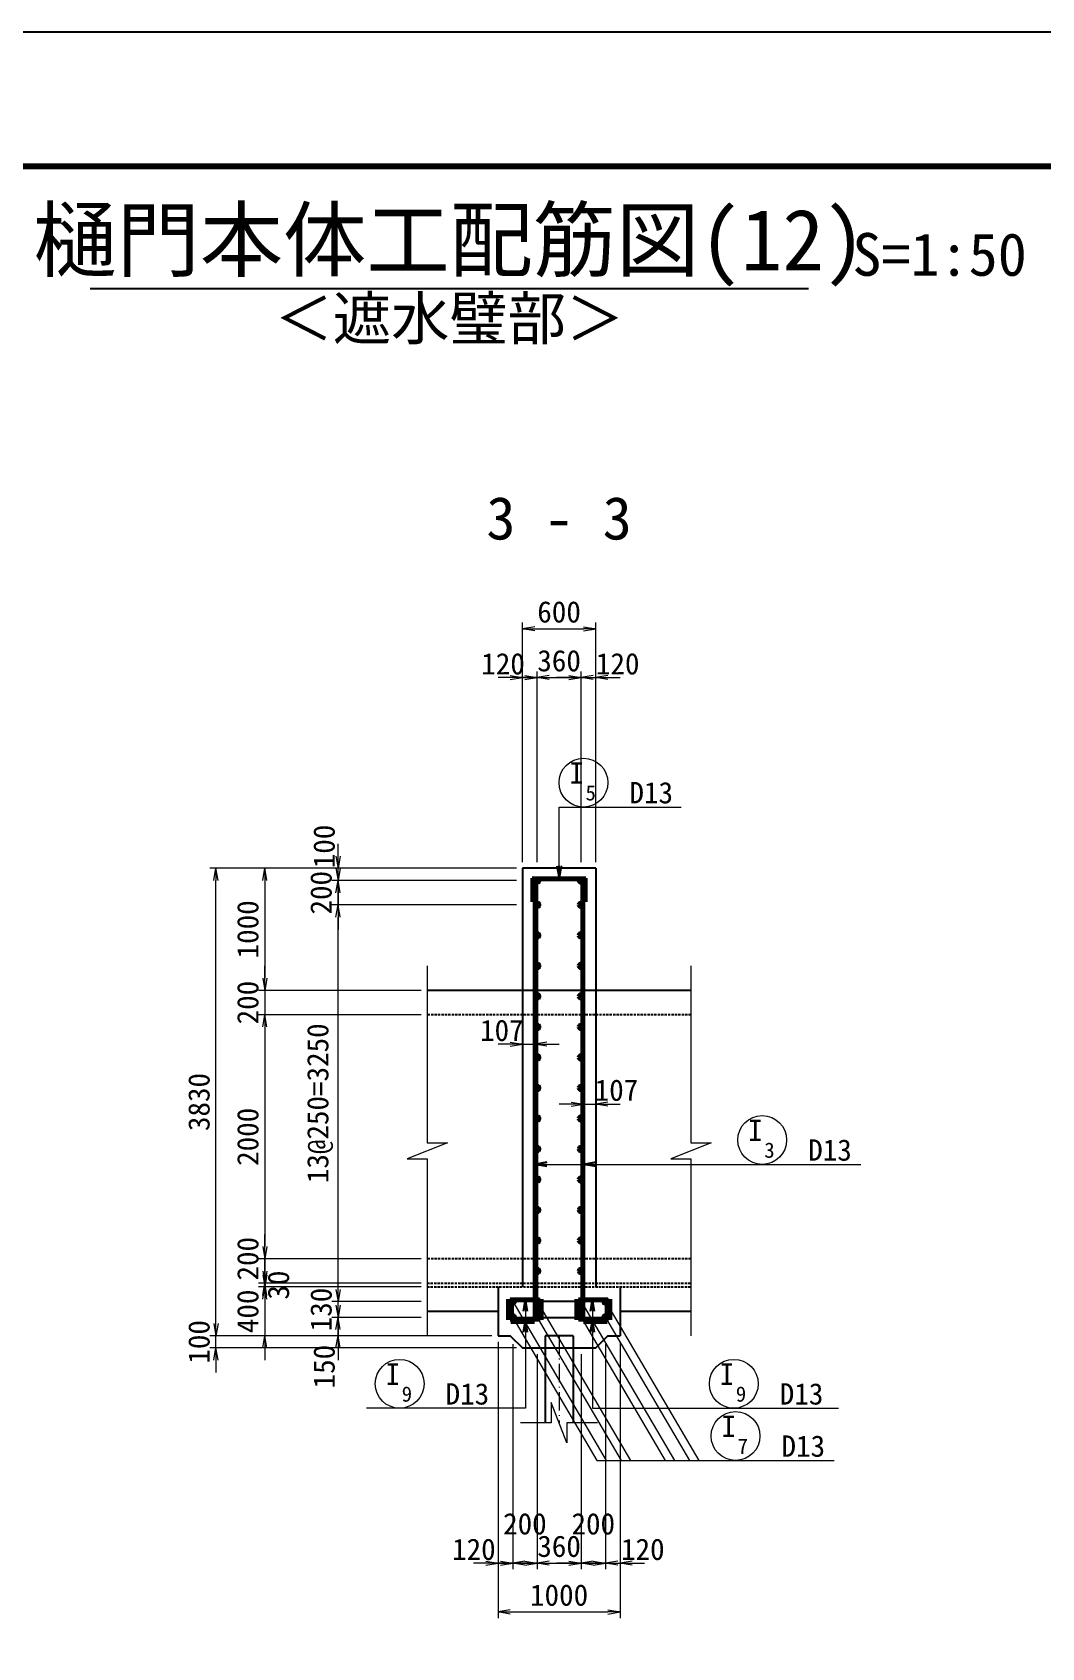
# Model space of a CAD drawing. Header units: millimetres. Extents: x 169470 to 758170, y -17820 to 11880.
# Drawn here: x 649628 to 657896, y -1356 to 11880 of the extents above; entities that cross this region are included whole.
import ezdxf
from ezdxf.enums import TextEntityAlignment as Align

# ---------------------------------------------------------------- set-up
doc = ezdxf.new("R2010")
doc.units = ezdxf.units.MM
doc.header["$LTSCALE"] = 50
doc.header["$PDSIZE"] = 300
doc.linetypes.add('DASHED2', pattern=[0.375, 0.25, -0.125])
doc.linetypes.add('SXF_一点短鎖線', pattern=[9.25, 6, -1.5, 0.25, -1.5])
doc.layers.get('Defpoints').update_dxf_attribs({"color": 151})
for name, color, linetype, lineweight in [('D-BMK', 2, 'SXF_一点短鎖線', 13), ('D-STR', 1, 'Continuous', 25), ('D-STR-DIM', 7, 'Continuous', 13), ('D-STR-HTXT', 7, 'Continuous', 13), ('D-STR-STR1', 2, 'Continuous', 50), ('D-STR-STR2', 6, 'Continuous', 50), ('D-STR-STR2 @ 1', 6, 'Continuous', 50), ('D-STR-TXT', 7, 'Continuous', 13), ('D-TTL', 2, 'Continuous', 140), ('D-TTL-LINE', 7, 'Continuous', 25), ('D-TTL-TXT', 7, 'Continuous', 25)]:
    doc.layers.add(name, color=color, linetype=linetype, lineweight=lineweight)
doc.styles.add('MS ゴシック', font='MS Gothic.ttf')
doc.styles.add('YOKO_GOTHIC', font='MS Gothic.ttf')
doc.dimstyles.new('S50', dxfattribs={"dimscale": 50, "dimtxt": 3.5, "dimasz": 2, "dimexe": 1, "dimexo": 1, "dimgap": 1, "dimtad": 1, "dimdec": 0, "dimzin": 1, "dimdsep": 46, "dimtxsty": 'YOKO_GOTHIC', "dimblk": 'OPEN', "dimcen": 0, "dimclrd": 256, "dimclre": 256, "dimclrt": 256, "dimaunit": 1, "dimadec": 3, "dimazin": 0, "dimtfac": 1, "dimtdec": 0, "dimtix": 1, "dimtmove": 2, "dimatfit": 3, "dimldrblk": 'OPEN', "dimfxl": 1, "dimlwd": -1, "dimlwe": -1, "dimarcsym": 2})

# ---------------------------------------------------------------- blocks, each defined once
blk = doc.blocks.new('a')
at = {"layer": 'D-STR-STR2', "lineweight": 50}
for radius in [20, 10]:
    blk.add_circle((0, 0), radius, dxfattribs=at)
blk = doc.blocks.new('_Open')
at = {"color": 0, "linetype": 'ByBlock', "lineweight": -2}
for p, q in [((-1, 0.17), (0, 0)), ((-1, -0.17), (0, 0)), ((0, 0), (-1, 0))]:
    blk.add_line(p, q, dxfattribs=at)
blk = doc.blocks.new('*D2566')
at = {"layer": 'D-STR-DIM', "transparency": 16777216}
for p, q in [((653643, 5080), (653643, 6643)), ((653763, 5080), (653763, 6643)), ((653543, 6593), (653443, 6593)), ((653643, 6593), (653763, 6593)), ((653863, 6593), (653963, 6593))]:
    blk.add_line(p, q, dxfattribs=at)
at = {"layer": 'Defpoints', "color": 0, "transparency": 16777216}
for p in [(653763, 6593), (653643, 5030), (653763, 5030)]:
    blk.add_point(p, dxfattribs=at)
at = {"layer": 'D-STR-DIM', "transparency": 16777216, "xscale": 100, "yscale": 100, "zscale": 100}
blk.add_blockref('_Open', (653643, 6593), dxfattribs=at)
at = {"layer": 'D-STR-DIM', "transparency": 16777216, "xscale": 100, "yscale": 100, "zscale": 100, "rotation": 180}
blk.add_blockref('_Open', (653763, 6593), dxfattribs=at)
at = {"layer": 'D-STR-DIM', "transparency": 16777216, "insert": (653484, 6705), "char_height": 175, "attachment_point": 5, "style": 'YOKO_GOTHIC'}
blk.add_mtext('120', dxfattribs=at)
blk = doc.blocks.new('*D2567')
at = {"layer": 'D-STR-DIM', "transparency": 16777216}
for p, q in [((653763, 5080), (653763, 6643)), ((654123, 5080), (654123, 6643)), ((653663, 6593), (653563, 6593)), ((653763, 6593), (654123, 6593)), ((654223, 6593), (654323, 6593))]:
    blk.add_line(p, q, dxfattribs=at)
at = {"layer": 'Defpoints', "color": 0, "transparency": 16777216}
for p in [(654123, 6593), (653763, 5030), (654123, 5030)]:
    blk.add_point(p, dxfattribs=at)
at = {"layer": 'D-STR-DIM', "transparency": 16777216, "xscale": 100, "yscale": 100, "zscale": 100}
blk.add_blockref('_Open', (653763, 6593), dxfattribs=at)
at = {"layer": 'D-STR-DIM', "transparency": 16777216, "xscale": 100, "yscale": 100, "zscale": 100, "rotation": 180}
blk.add_blockref('_Open', (654123, 6593), dxfattribs=at)
at = {"layer": 'D-STR-DIM', "transparency": 16777216, "insert": (653943, 6730), "char_height": 175, "attachment_point": 5, "style": 'YOKO_GOTHIC'}
blk.add_mtext('360', dxfattribs=at)
blk = doc.blocks.new('*D2568')
at = {"layer": 'D-STR-DIM', "transparency": 16777216}
for p, q in [((654123, 5080), (654123, 6643)), ((654243, 5080), (654243, 6643)), ((654023, 6593), (653923, 6593)), ((654123, 6593), (654243, 6593)), ((654343, 6593), (654443, 6593))]:
    blk.add_line(p, q, dxfattribs=at)
at = {"layer": 'Defpoints', "color": 0, "transparency": 16777216}
for p in [(654243, 6593), (654123, 5030), (654243, 5030)]:
    blk.add_point(p, dxfattribs=at)
at = {"layer": 'D-STR-DIM', "transparency": 16777216, "xscale": 100, "yscale": 100, "zscale": 100}
blk.add_blockref('_Open', (654123, 6593), dxfattribs=at)
at = {"layer": 'D-STR-DIM', "transparency": 16777216, "xscale": 100, "yscale": 100, "zscale": 100, "rotation": 180}
blk.add_blockref('_Open', (654243, 6593), dxfattribs=at)
at = {"layer": 'D-STR-DIM', "transparency": 16777216, "insert": (654423, 6705), "char_height": 175, "attachment_point": 5, "style": 'YOKO_GOTHIC'}
blk.add_mtext('120', dxfattribs=at)
blk = doc.blocks.new('*D2569')
at = {"layer": 'D-STR-DIM', "transparency": 16777216}
for p, q in [((653643, 5080), (653643, 7043)), ((654243, 5080), (654243, 7043)), ((653743, 6993), (654143, 6993))]:
    blk.add_line(p, q, dxfattribs=at)
at = {"layer": 'Defpoints', "color": 0, "transparency": 16777216}
for p in [(654243, 6993), (653643, 5030), (654243, 5030)]:
    blk.add_point(p, dxfattribs=at)
at = {"layer": 'D-STR-DIM', "transparency": 16777216, "xscale": 100, "yscale": 100, "zscale": 100, "rotation": 180}
blk.add_blockref('_Open', (653643, 6993), dxfattribs=at)
at = {"layer": 'D-STR-DIM', "transparency": 16777216, "xscale": 100, "yscale": 100, "zscale": 100}
blk.add_blockref('_Open', (654243, 6993), dxfattribs=at)
at = {"layer": 'D-STR-DIM', "transparency": 16777216, "insert": (653943, 7130), "char_height": 175, "attachment_point": 5, "style": 'YOKO_GOTHIC'}
blk.add_mtext('600', dxfattribs=at)
blk = doc.blocks.new('*D2570')
at = {"layer": 'D-STR-DIM', "transparency": 16777216}
for p, q in [((651132, 1300), (651132, 1400)), ((653393, 1200), (651082, 1200)), ((651132, 1100), (651132, 1200)), ((653593, 1100), (651082, 1100)), ((651132, 1000), (651132, 900))]:
    blk.add_line(p, q, dxfattribs=at)
at = {"layer": 'Defpoints', "color": 0, "transparency": 16777216}
for p in [(651132, 1200), (653443, 1200), (653643, 1100)]:
    blk.add_point(p, dxfattribs=at)
at = {"layer": 'D-STR-DIM', "transparency": 16777216, "xscale": 100, "yscale": 100, "zscale": 100}
for p, rotation in [((651132, 1200), 270), ((651132, 1100), 90)]:
    blk.add_blockref('_Open', p, dxfattribs=dict(at, rotation=rotation))
at = {"layer": 'D-STR-DIM', "transparency": 16777216, "insert": (650994, 1150), "char_height": 175, "attachment_point": 5, "rotation": 90, "style": 'YOKO_GOTHIC'}
blk.add_mtext('100', dxfattribs=at)
blk = doc.blocks.new('*D2571')
at = {"layer": 'D-STR-DIM', "transparency": 16777216}
for p, q in [((653593, 5030), (651082, 5030)), ((651132, 1300), (651132, 4930)), ((653393, 1200), (651082, 1200))]:
    blk.add_line(p, q, dxfattribs=at)
at = {"layer": 'Defpoints', "color": 0, "transparency": 16777216}
for p in [(651132, 5030), (653643, 5030), (653443, 1200)]:
    blk.add_point(p, dxfattribs=at)
at = {"layer": 'D-STR-DIM', "transparency": 16777216, "xscale": 100, "yscale": 100, "zscale": 100}
for p, rotation in [((651132, 5030), 90), ((651132, 1200), 270)]:
    blk.add_blockref('_Open', p, dxfattribs=dict(at, rotation=rotation))
at = {"layer": 'D-STR-DIM', "transparency": 16777216, "insert": (650994, 3115), "char_height": 175, "attachment_point": 5, "rotation": 90, "style": 'YOKO_GOTHIC'}
blk.add_mtext('3830', dxfattribs=at)
blk = doc.blocks.new('*D2572')
at = {"layer": 'D-STR-DIM', "transparency": 16777216}
for p, q in [((653593, 5030), (651482, 5030)), ((651532, 4930), (651532, 4130)), ((652813, 4030), (651482, 4030))]:
    blk.add_line(p, q, dxfattribs=at)
at = {"layer": 'Defpoints', "color": 0, "transparency": 16777216}
for p in [(653643, 5030), (651532, 4030), (652863, 4030)]:
    blk.add_point(p, dxfattribs=at)
at = {"layer": 'D-STR-DIM', "transparency": 16777216, "xscale": 100, "yscale": 100, "zscale": 100}
for p, rotation in [((651532, 5030), 90), ((651532, 4030), 270)]:
    blk.add_blockref('_Open', p, dxfattribs=dict(at, rotation=rotation))
at = {"layer": 'D-STR-DIM', "transparency": 16777216, "insert": (651394, 4530), "char_height": 175, "attachment_point": 5, "rotation": 90, "style": 'YOKO_GOTHIC'}
blk.add_mtext('1000', dxfattribs=at)
blk = doc.blocks.new('*D2573')
at = {"layer": 'D-STR-DIM', "transparency": 16777216}
for p, q in [((651532, 4130), (651532, 4230)), ((652813, 4030), (651482, 4030)), ((651532, 4030), (651532, 3830)), ((652813, 3830), (651482, 3830)), ((651532, 3730), (651532, 3630))]:
    blk.add_line(p, q, dxfattribs=at)
at = {"layer": 'Defpoints', "color": 0, "transparency": 16777216}
for p in [(652863, 4030), (651532, 3830), (652863, 3830)]:
    blk.add_point(p, dxfattribs=at)
at = {"layer": 'D-STR-DIM', "transparency": 16777216, "xscale": 100, "yscale": 100, "zscale": 100}
for p, rotation in [((651532, 4030), 270), ((651532, 3830), 90)]:
    blk.add_blockref('_Open', p, dxfattribs=dict(at, rotation=rotation))
at = {"layer": 'D-STR-DIM', "transparency": 16777216, "insert": (651394, 3930), "char_height": 175, "attachment_point": 5, "rotation": 90, "style": 'YOKO_GOTHIC'}
blk.add_mtext('200', dxfattribs=at)
blk = doc.blocks.new('*D2574')
at = {"layer": 'D-STR-DIM', "transparency": 16777216}
for p, q in [((652813, 3830), (651482, 3830)), ((651532, 3730), (651532, 1930)), ((652813, 1830), (651482, 1830))]:
    blk.add_line(p, q, dxfattribs=at)
at = {"layer": 'Defpoints', "color": 0, "transparency": 16777216}
for p in [(652863, 3830), (651532, 1830), (652863, 1830)]:
    blk.add_point(p, dxfattribs=at)
at = {"layer": 'D-STR-DIM', "transparency": 16777216, "xscale": 100, "yscale": 100, "zscale": 100}
for p, rotation in [((651532, 3830), 90), ((651532, 1830), 270)]:
    blk.add_blockref('_Open', p, dxfattribs=dict(at, rotation=rotation))
at = {"layer": 'D-STR-DIM', "transparency": 16777216, "insert": (651394, 2830), "char_height": 175, "attachment_point": 5, "rotation": 90, "style": 'YOKO_GOTHIC'}
blk.add_mtext('2000', dxfattribs=at)
blk = doc.blocks.new('*D2575')
at = {"layer": 'D-STR-DIM', "transparency": 16777216}
for p, q in [((651532, 1700), (651532, 1800)), ((652813, 1600), (651482, 1600)), ((651532, 1600), (651532, 1200)), ((653393, 1200), (651482, 1200)), ((651532, 1100), (651532, 1000))]:
    blk.add_line(p, q, dxfattribs=at)
at = {"layer": 'Defpoints', "color": 0, "transparency": 16777216}
for p in [(652863, 1600), (651532, 1200), (653443, 1200)]:
    blk.add_point(p, dxfattribs=at)
at = {"layer": 'D-STR-DIM', "transparency": 16777216, "xscale": 100, "yscale": 100, "zscale": 100}
for p, rotation in [((651532, 1600), 270), ((651532, 1200), 90)]:
    blk.add_blockref('_Open', p, dxfattribs=dict(at, rotation=rotation))
at = {"layer": 'D-STR-DIM', "transparency": 16777216, "insert": (651394, 1400), "char_height": 175, "attachment_point": 5, "rotation": 90, "style": 'YOKO_GOTHIC'}
blk.add_mtext('400', dxfattribs=at)
blk = doc.blocks.new('*D2576')
at = {"layer": 'D-STR-DIM', "transparency": 16777216}
for p, q in [((652132, 1450), (652132, 1550)), ((652813, 1350), (652082, 1350)), ((652132, 1200), (652132, 1350)), ((653393, 1200), (652082, 1200)), ((652132, 1100), (652132, 1000))]:
    blk.add_line(p, q, dxfattribs=at)
at = {"layer": 'Defpoints', "color": 0, "transparency": 16777216}
for p in [(652132, 1350), (652863, 1350), (653443, 1200)]:
    blk.add_point(p, dxfattribs=at)
at = {"layer": 'D-STR-DIM', "transparency": 16777216, "xscale": 100, "yscale": 100, "zscale": 100}
for p, rotation in [((652132, 1350), 270), ((652132, 1200), 90)]:
    blk.add_blockref('_Open', p, dxfattribs=dict(at, rotation=rotation))
at = {"layer": 'D-STR-DIM', "transparency": 16777216, "insert": (652019, 947), "char_height": 175, "attachment_point": 5, "rotation": 90, "style": 'YOKO_GOTHIC'}
blk.add_mtext('150', dxfattribs=at)
blk = doc.blocks.new('*D2577')
at = {"layer": 'D-STR-DIM', "transparency": 16777216}
for p, q in [((652132, 1580), (652132, 1680)), ((652813, 1480), (652082, 1480)), ((652132, 1350), (652132, 1480)), ((652813, 1350), (652082, 1350)), ((652132, 1250), (652132, 1150))]:
    blk.add_line(p, q, dxfattribs=at)
at = {"layer": 'Defpoints', "color": 0, "transparency": 16777216}
for p in [(652132, 1480), (652863, 1480), (652863, 1350)]:
    blk.add_point(p, dxfattribs=at)
at = {"layer": 'D-STR-DIM', "transparency": 16777216, "xscale": 100, "yscale": 100, "zscale": 100}
for p, rotation in [((652132, 1480), 270), ((652132, 1350), 90)]:
    blk.add_blockref('_Open', p, dxfattribs=dict(at, rotation=rotation))
at = {"layer": 'D-STR-DIM', "transparency": 16777216, "insert": (651994, 1415), "char_height": 175, "attachment_point": 5, "rotation": 90, "style": 'YOKO_GOTHIC'}
blk.add_mtext('130', dxfattribs=at)
blk = doc.blocks.new('*D2578')
at = {"layer": 'D-STR-DIM', "transparency": 16777216}
for p, q in [((653593, 4730), (652082, 4730)), ((652132, 1580), (652132, 4630)), ((652813, 1480), (652082, 1480))]:
    blk.add_line(p, q, dxfattribs=at)
at = {"layer": 'Defpoints', "color": 0, "transparency": 16777216}
for p in [(652132, 4730), (653643, 4730), (652863, 1480)]:
    blk.add_point(p, dxfattribs=at)
at = {"layer": 'D-STR-DIM', "transparency": 16777216, "xscale": 100, "yscale": 100, "zscale": 100}
for p, rotation in [((652132, 4730), 90), ((652132, 1480), 270)]:
    blk.add_blockref('_Open', p, dxfattribs=dict(at, rotation=rotation))
at = {"layer": 'D-STR-DIM', "transparency": 16777216, "insert": (651985, 3105), "char_height": 175, "attachment_point": 5, "rotation": 90, "style": 'YOKO_GOTHIC'}
blk.add_mtext('13@250=3250', dxfattribs=at)
blk = doc.blocks.new('*D2579')
at = {"layer": 'D-STR-DIM', "transparency": 16777216}
for p, q in [((652132, 5030), (652132, 5130)), ((653593, 4930), (652082, 4930)), ((652132, 4730), (652132, 4930)), ((653593, 4730), (652082, 4730)), ((652132, 4630), (652132, 4530))]:
    blk.add_line(p, q, dxfattribs=at)
at = {"layer": 'Defpoints', "color": 0, "transparency": 16777216}
for p in [(652132, 4930), (653643, 4930), (653643, 4730)]:
    blk.add_point(p, dxfattribs=at)
at = {"layer": 'D-STR-DIM', "transparency": 16777216, "xscale": 100, "yscale": 100, "zscale": 100}
for p, rotation in [((652132, 4930), 270), ((652132, 4730), 90)]:
    blk.add_blockref('_Open', p, dxfattribs=dict(at, rotation=rotation))
at = {"layer": 'D-STR-DIM', "transparency": 16777216, "insert": (651994, 4830), "char_height": 175, "attachment_point": 5, "rotation": 90, "style": 'YOKO_GOTHIC'}
blk.add_mtext('200', dxfattribs=at)
blk = doc.blocks.new('*D2580')
at = {"layer": 'D-STR-DIM', "transparency": 16777216}
for p, q in [((652132, 5130), (652132, 5230)), ((653593, 5030), (652082, 5030)), ((652132, 4930), (652132, 5030)), ((653593, 4930), (652082, 4930)), ((652132, 4830), (652132, 4730))]:
    blk.add_line(p, q, dxfattribs=at)
at = {"layer": 'Defpoints', "color": 0, "transparency": 16777216}
for p in [(652132, 5030), (653643, 5030), (653643, 4930)]:
    blk.add_point(p, dxfattribs=at)
at = {"layer": 'D-STR-DIM', "transparency": 16777216, "xscale": 100, "yscale": 100, "zscale": 100}
for p, rotation in [((652132, 5030), 270), ((652132, 4930), 90)]:
    blk.add_blockref('_Open', p, dxfattribs=dict(at, rotation=rotation))
at = {"layer": 'D-STR-DIM', "transparency": 16777216, "insert": (652019, 5209), "char_height": 175, "attachment_point": 5, "rotation": 90, "style": 'YOKO_GOTHIC'}
blk.add_mtext('100', dxfattribs=at)
blk = doc.blocks.new('*D2581')
at = {"layer": 'D-STR-DIM', "transparency": 16777216}
for p, q in [((653543, 3589), (653443, 3589)), ((653643, 3589), (653743, 3589)), ((653843, 3589), (653943, 3589))]:
    blk.add_line(p, q, dxfattribs=at)
at = {"layer": 'Defpoints', "color": 0, "transparency": 16777216}
for p in [(653643, 3589), (653743, 3589), (653743, 3589)]:
    blk.add_point(p, dxfattribs=at)
at = {"layer": 'D-STR-DIM', "transparency": 16777216, "xscale": 100, "yscale": 100, "zscale": 100}
blk.add_blockref('_Open', (653643, 3589), dxfattribs=at)
at = {"layer": 'D-STR-DIM', "transparency": 16777216, "xscale": 100, "yscale": 100, "zscale": 100, "rotation": 180}
blk.add_blockref('_Open', (653743, 3589), dxfattribs=at)
at = {"layer": 'D-STR-DIM', "transparency": 16777216, "insert": (653474, 3701), "char_height": 175, "attachment_point": 5, "style": 'YOKO_GOTHIC'}
blk.add_mtext('107', dxfattribs=at)
blk = doc.blocks.new('*D2582')
at = {"layer": 'D-STR-DIM', "transparency": 16777216}
for p, q in [((654043, 3098), (653943, 3098)), ((654143, 3098), (654243, 3098)), ((654343, 3098), (654443, 3098))]:
    blk.add_line(p, q, dxfattribs=at)
at = {"layer": 'Defpoints', "color": 0, "transparency": 16777216}
for p in [(654143, 3098), (654243, 3098), (654243, 3098)]:
    blk.add_point(p, dxfattribs=at)
at = {"layer": 'D-STR-DIM', "transparency": 16777216, "xscale": 100, "yscale": 100, "zscale": 100}
blk.add_blockref('_Open', (654143, 3098), dxfattribs=at)
at = {"layer": 'D-STR-DIM', "transparency": 16777216, "xscale": 100, "yscale": 100, "zscale": 100, "rotation": 180}
blk.add_blockref('_Open', (654243, 3098), dxfattribs=at)
at = {"layer": 'D-STR-DIM', "transparency": 16777216, "insert": (654413, 3211), "char_height": 175, "attachment_point": 5, "style": 'YOKO_GOTHIC'}
blk.add_mtext('107', dxfattribs=at)
blk = doc.blocks.new('*D2553')
at = {"layer": 'D-STR-DIM', "transparency": 16777216}
for p, q in [((653443, 1150), (653443, -1113)), ((654443, 1150), (654443, -1113)), ((653543, -1063), (654343, -1063))]:
    blk.add_line(p, q, dxfattribs=at)
at = {"layer": 'Defpoints', "color": 0, "transparency": 16777216}
for p in [(653443, 1200), (654443, 1200), (654443, -1063)]:
    blk.add_point(p, dxfattribs=at)
at = {"layer": 'D-STR-DIM', "transparency": 16777216, "xscale": 100, "yscale": 100, "zscale": 100, "rotation": 180}
blk.add_blockref('_Open', (653443, -1063), dxfattribs=at)
at = {"layer": 'D-STR-DIM', "transparency": 16777216, "xscale": 100, "yscale": 100, "zscale": 100}
blk.add_blockref('_Open', (654443, -1063), dxfattribs=at)
at = {"layer": 'D-STR-DIM', "transparency": 16777216, "insert": (653943, -926), "char_height": 175, "attachment_point": 5, "style": 'YOKO_GOTHIC'}
blk.add_mtext('1000', dxfattribs=at)
blk = doc.blocks.new('*D2554')
at = {"layer": 'D-STR-DIM', "transparency": 16777216}
for p, q in [((653443, 1150), (653443, -713)), ((653563, 1130), (653563, -713)), ((653343, -663), (653243, -663)), ((653443, -663), (653563, -663)), ((653663, -663), (653763, -663))]:
    blk.add_line(p, q, dxfattribs=at)
at = {"layer": 'Defpoints', "color": 0, "transparency": 16777216}
for p in [(653443, 1200), (653563, 1180), (653563, -663)]:
    blk.add_point(p, dxfattribs=at)
at = {"layer": 'D-STR-DIM', "transparency": 16777216, "xscale": 100, "yscale": 100, "zscale": 100}
blk.add_blockref('_Open', (653443, -663), dxfattribs=at)
at = {"layer": 'D-STR-DIM', "transparency": 16777216, "xscale": 100, "yscale": 100, "zscale": 100, "rotation": 180}
blk.add_blockref('_Open', (653563, -663), dxfattribs=at)
at = {"layer": 'D-STR-DIM', "transparency": 16777216, "insert": (653245, -551), "char_height": 175, "attachment_point": 5, "style": 'YOKO_GOTHIC'}
blk.add_mtext('120', dxfattribs=at)
blk = doc.blocks.new('*D2555')
at = {"layer": 'D-STR-DIM', "transparency": 16777216}
for p, q in [((653563, 1130), (653563, -713)), ((653763, 1050), (653763, -713)), ((653463, -663), (653363, -663)), ((653563, -663), (653763, -663)), ((653863, -663), (653963, -663))]:
    blk.add_line(p, q, dxfattribs=at)
at = {"layer": 'Defpoints', "color": 0, "transparency": 16777216}
for p in [(653563, 1180), (653763, 1100), (653763, -663)]:
    blk.add_point(p, dxfattribs=at)
at = {"layer": 'D-STR-DIM', "transparency": 16777216, "xscale": 100, "yscale": 100, "zscale": 100}
blk.add_blockref('_Open', (653563, -663), dxfattribs=at)
at = {"layer": 'D-STR-DIM', "transparency": 16777216, "xscale": 100, "yscale": 100, "zscale": 100, "rotation": 180}
blk.add_blockref('_Open', (653763, -663), dxfattribs=at)
at = {"layer": 'D-STR-DIM', "transparency": 16777216, "insert": (653663, -342), "char_height": 175, "attachment_point": 5, "style": 'YOKO_GOTHIC'}
blk.add_mtext('200', dxfattribs=at)
blk = doc.blocks.new('*D2556')
at = {"layer": 'D-STR-DIM', "transparency": 16777216}
for p, q in [((653763, 1050), (653763, -713)), ((654123, 1050), (654123, -713)), ((653663, -663), (653563, -663)), ((653763, -663), (654123, -663)), ((654223, -663), (654323, -663))]:
    blk.add_line(p, q, dxfattribs=at)
at = {"layer": 'Defpoints', "color": 0, "transparency": 16777216}
for p in [(653763, 1100), (654123, 1100), (654123, -663)]:
    blk.add_point(p, dxfattribs=at)
at = {"layer": 'D-STR-DIM', "transparency": 16777216, "xscale": 100, "yscale": 100, "zscale": 100}
blk.add_blockref('_Open', (653763, -663), dxfattribs=at)
at = {"layer": 'D-STR-DIM', "transparency": 16777216, "xscale": 100, "yscale": 100, "zscale": 100, "rotation": 180}
blk.add_blockref('_Open', (654123, -663), dxfattribs=at)
at = {"layer": 'D-STR-DIM', "transparency": 16777216, "insert": (653943, -526), "char_height": 175, "attachment_point": 5, "style": 'YOKO_GOTHIC'}
blk.add_mtext('360', dxfattribs=at)
blk = doc.blocks.new('*D2557')
at = {"layer": 'D-STR-DIM', "transparency": 16777216}
for p, q in [((654323, 1130), (654323, -713)), ((654123, 1050), (654123, -713)), ((654023, -663), (653923, -663)), ((654123, -663), (654323, -663)), ((654423, -663), (654523, -663))]:
    blk.add_line(p, q, dxfattribs=at)
at = {"layer": 'Defpoints', "color": 0, "transparency": 16777216}
for p in [(654123, 1100), (654323, 1180), (654323, -663)]:
    blk.add_point(p, dxfattribs=at)
at = {"layer": 'D-STR-DIM', "transparency": 16777216, "xscale": 100, "yscale": 100, "zscale": 100}
blk.add_blockref('_Open', (654123, -663), dxfattribs=at)
at = {"layer": 'D-STR-DIM', "transparency": 16777216, "xscale": 100, "yscale": 100, "zscale": 100, "rotation": 180}
blk.add_blockref('_Open', (654323, -663), dxfattribs=at)
at = {"layer": 'D-STR-DIM', "transparency": 16777216, "insert": (654223, -342), "char_height": 175, "attachment_point": 5, "style": 'YOKO_GOTHIC'}
blk.add_mtext('200', dxfattribs=at)
blk = doc.blocks.new('*D2558')
at = {"layer": 'D-STR-DIM', "transparency": 16777216}
for p, q in [((654323, 1130), (654323, -713)), ((654443, 1150), (654443, -713)), ((654223, -663), (654123, -663)), ((654323, -663), (654443, -663)), ((654543, -663), (654643, -663))]:
    blk.add_line(p, q, dxfattribs=at)
at = {"layer": 'Defpoints', "color": 0, "transparency": 16777216}
for p in [(654443, 1200), (654323, 1180), (654443, -663)]:
    blk.add_point(p, dxfattribs=at)
at = {"layer": 'D-STR-DIM', "transparency": 16777216, "xscale": 100, "yscale": 100, "zscale": 100}
blk.add_blockref('_Open', (654323, -663), dxfattribs=at)
at = {"layer": 'D-STR-DIM', "transparency": 16777216, "xscale": 100, "yscale": 100, "zscale": 100, "rotation": 180}
blk.add_blockref('_Open', (654443, -663), dxfattribs=at)
at = {"layer": 'D-STR-DIM', "transparency": 16777216, "insert": (654629, -551), "char_height": 175, "attachment_point": 5, "style": 'YOKO_GOTHIC'}
blk.add_mtext('120', dxfattribs=at)
blk = doc.blocks.new('*D4390')
at = {"layer": 'D-STR-DIM', "transparency": 16777216}
for p, q in [((651532, 1730), (651532, 1830)), ((652813, 1630), (651482, 1630)), ((652813, 1600), (651482, 1600)), ((651532, 1630), (651532, 1600)), ((651532, 1500), (651532, 1400))]:
    blk.add_line(p, q, dxfattribs=at)
at = {"layer": 'Defpoints', "color": 0, "transparency": 16777216}
for p in [(651532, 1600), (652863, 1630), (652863, 1600)]:
    blk.add_point(p, dxfattribs=at)
at = {"layer": 'D-STR-DIM', "transparency": 16777216, "xscale": 100, "yscale": 100, "zscale": 100}
for p, rotation in [((651532, 1630), 270), ((651532, 1600), 90)]:
    blk.add_blockref('_Open', p, dxfattribs=dict(at, rotation=rotation))
at = {"layer": 'D-STR-DIM', "transparency": 16777216, "insert": (651645, 1615), "char_height": 175, "attachment_point": 5, "rotation": 90, "style": 'YOKO_GOTHIC'}
blk.add_mtext('30', dxfattribs=at)
blk = doc.blocks.new('*D3173')
at = {"layer": 'D-STR-DIM', "transparency": 16777216}
for p, q in [((651532, 1930), (651532, 2030)), ((652813, 1830), (651482, 1830)), ((651532, 1830), (651532, 1630)), ((652813, 1630), (651482, 1630)), ((651532, 1530), (651532, 1430))]:
    blk.add_line(p, q, dxfattribs=at)
at = {"layer": 'Defpoints', "color": 0, "transparency": 16777216}
for p in [(652863, 1830), (651532, 1630), (652863, 1630)]:
    blk.add_point(p, dxfattribs=at)
at = {"layer": 'D-STR-DIM', "transparency": 16777216, "xscale": 100, "yscale": 100, "zscale": 100}
for p, rotation in [((651532, 1830), 270), ((651532, 1630), 90)]:
    blk.add_blockref('_Open', p, dxfattribs=dict(at, rotation=rotation))
at = {"layer": 'D-STR-DIM', "transparency": 16777216, "insert": (651394, 1831), "char_height": 175, "attachment_point": 5, "rotation": 90, "style": 'YOKO_GOTHIC'}
blk.add_mtext('200', dxfattribs=at)

msp = doc.modelspace()

# ---------------------------------------------------------------- linework, layer by layer
at = {"layer": 'D-BMK', "ltscale": 0.5}
msp.add_line((653942.81, 1200.46), (653942.81, 486.97), dxfattribs=at)
at = {"layer": 'D-STR'}
for p, q in [((653642.81, 5030.46), (653642.81, 4030.46)), ((654242.81, 5030.46), (653642.81, 5030.46)), ((654242.81, 5030.46), (654242.81, 4030.46)), ((652862.81, 4030.46), (655022.81, 4030.46)), ((653642.81, 4030.46), (653642.81, 1600.46)), ((654242.81, 4030.46), (654242.81, 1600.46)), ((653442.81, 1600.46), (653442.81, 1200.46)), ((654442.81, 1600.46), (654442.81, 1200.46)), ((652862.81, 1400.46), (653442.81, 1400.46)), ((654442.81, 1400.46), (655022.81, 1400.46)), ((653827.81, 1200.46), (653827.81, 486.97)), ((654057.81, 1200.46), (653827.81, 1200.46)), ((654057.81, 1200.46), (654057.81, 486.97))]:
    msp.add_line(p, q, dxfattribs=at)
at = {"layer": 'D-STR', "linetype": 'DASHED2', "ltscale": 1.5}
for p, q in [((655022.81, 3830.46), (652862.81, 3830.46)), ((655022.81, 1830.46), (652862.81, 1830.46)), ((652862.81, 1630.46), (655022.81, 1630.46)), ((652862.81, 1600.46), (655022.81, 1600.46))]:
    msp.add_line(p, q, dxfattribs=at)
at = {"layer": 'D-STR'}
msp.add_lwpolyline([(653442.81, 1200.46), (653542.81, 1200.46), (653642.81, 1100.46), (654242.81, 1100.46), (654342.81, 1200.46), (654442.81, 1200.46)], dxfattribs=at)
at = {"layer": 'D-STR-HTXT'}
for p, q in [((653742.81, 2604.24), (656413.51, 2604.24)), ((653562.81, 1480.46), (654327.42, 178.32)), ((653762.81, 1480.46), (654527.42, 178.32)), ((654122.81, 1480.46), (654887.42, 178.32)), ((654322.81, 1480.46), (655087.42, 178.32)), ((653562.81, 1350.46), (654251.09, 178.32)), ((653762.81, 1350.46), (654451.09, 178.32)), ((654122.81, 1350.46), (654811.09, 178.32)), ((654322.81, 1350.46), (655011.09, 178.32)), ((654251.09, 178.32), (656194.96, 178.32))]:
    msp.add_line(p, q, dxfattribs=at)
for points in [[(652862.81, 4230.46), (652862.81, 2780.46), (653027.81, 2780.46), (652697.81, 2650.46), (652862.81, 2650.46), (652862.81, 1200.46)], [(655022.81, 4230.46), (655022.81, 2780.46), (655187.81, 2780.46), (654857.81, 2650.46), (655022.81, 2650.46), (655022.81, 1200.46)], [(654257.81, 486.97), (654007.81, 486.97), (654007.81, 321.97), (653877.81, 651.97), (653877.81, 486.97), (653627.81, 486.97)]]:
    msp.add_lwpolyline(points, dxfattribs=at)
for centre in [(654142.81, 5732.32), (655606.95, 2804.24), (652636.86, 806.1), (655374.03, 806.1), (655388.4, 378.32)]:
    msp.add_circle(centre, 200, dxfattribs=at)
at = {"layer": 'D-STR-STR1'}
for p, q in [((653722.81, 4950.46), (654162.81, 4950.46)), ((653722.81, 4950.46), (653722.81, 4755.46)), ((653742.81, 4930.46), (653742.81, 1330.46)), ((654142.81, 4930.46), (654142.81, 1330.46)), ((654162.81, 4950.46), (654162.81, 4755.46)), ((653522.81, 1500.46), (653522.81, 1330.46)), ((653542.81, 1500.46), (653782.81, 1500.46)), ((653542.81, 1500.46), (653542.81, 1330.46)), ((653782.81, 1500.46), (653782.81, 1330.46)), ((653802.81, 1500.46), (653802.81, 1330.46)), ((654082.81, 1500.46), (654082.81, 1330.46)), ((654102.81, 1500.46), (654342.81, 1500.46)), ((654102.81, 1500.46), (654102.81, 1330.46)), ((654342.81, 1330.46), (654342.81, 1500.46)), ((654362.81, 1500.46), (654362.81, 1330.46)), ((653542.81, 1330.46), (653782.81, 1330.46)), ((654102.81, 1330.46), (654342.81, 1330.46)), ((653742.81, 1310.46), (653547.81, 1310.46)), ((654142.81, 1310.46), (654337.81, 1310.46))]:
    msp.add_line(p, q, dxfattribs=at)
at = {"layer": 'D-TTL'}
msp.add_lwpolyline([(633044.53, 10780), (633044.53, -16720), (673044.53, -16720), (673044.53, 10780)], close=True, dxfattribs=at)
at = {"layer": 'D-TTL-LINE'}
msp.add_line((650102.66, 9780), (655986.4, 9780), dxfattribs=at)
at = {"layer": 'Defpoints'}
for p, q in [((654122.81, 4930.46), (653762.81, 4930.46)), ((653762.81, 4930.46), (653762.81, 1330.46)), ((654122.81, 4930.46), (654122.81, 1330.46)), ((653562.81, 1480.46), (653562.81, 1350.46)), ((654322.81, 1480.46), (653562.81, 1480.46)), ((654322.81, 1480.46), (654322.81, 1350.46)), ((653562.81, 1350.46), (654322.81, 1350.46))]:
    msp.add_line(p, q, dxfattribs=at)
at = {"layer": 'Defpoints', "color": 1}
msp.add_lwpolyline([(632019.53, 11880), (632019.53, -17820), (674069.53, -17820), (674069.53, 11880)], close=True, dxfattribs=at)

# ---------------------------------------------------------------- block references
at = {"layer": 'D-STR-STR2 @ 1', "xscale": -1}
for p in [(653762.81, 4930.46), (654122.81, 4930.46), (653762.81, 4730.46), (654122.81, 4730.46), (653762.81, 4480.46), (654122.81, 4480.46), (653762.81, 4230.46), (654122.81, 4230.46), (653762.81, 3980.46), (654122.81, 3980.46), (653762.81, 3730.46), (654122.81, 3730.46), (653762.81, 3480.46), (654122.81, 3480.46), (653762.81, 3230.46), (654122.81, 3230.46), (653762.81, 2980.46), (654122.81, 2980.46), (653762.81, 2730.46), (654122.81, 2730.46), (653762.81, 2480.46), (654122.81, 2480.46), (653762.81, 2230.46), (654122.81, 2230.46), (653762.81, 1980.46), (654122.81, 1980.46), (653762.81, 1730.46), (654122.81, 1730.46), (653562.81, 1480.46), (653762.81, 1480.46), (654122.81, 1480.46), (654322.81, 1480.46), (653562.81, 1350.46), (653762.81, 1350.46), (654122.81, 1350.46), (654322.81, 1350.46)]:
    msp.add_blockref('a', p, dxfattribs=at)

# ---------------------------------------------------------------- texts
at = {"layer": 'D-STR-TXT', "style": 'MS ゴシック'}
msp.add_text('＜遮水璧部＞', height=350, dxfattribs=at).set_placement((653044.53, 9255.82), align=Align.BOTTOM_CENTER)
at = {"layer": 'D-STR-TXT', "style": 'YOKO_GOTHIC'}
for s, height, p in [('3 - 3', 350, (653942.81, 7724.06)), ('I', 175, (654086.54, 5724.01)), ('5', 125, (654202.2, 5586.2)), ('I', 175, (655550.67, 2795.92)), ('3', 125, (655666.34, 2658.12)), ('I', 175, (652580.59, 797.79)), ('I', 175, (655317.76, 797.79)), ('9', 125, (652696.25, 659.98)), ('9', 125, (655433.42, 659.98)), ('I', 175, (655332.13, 370)), ('7', 125, (655447.79, 232.2))]:
    msp.add_text(s, height=height, dxfattribs=at).set_placement(p, align=Align.CENTER)
for p in [(654519.33, 5562.32), (655983.47, 2634.24), (653013.38, 636.1), (655750.55, 636.1), (655764.92, 208.32)]:
    msp.add_text('D13', height=175, dxfattribs=at).set_placement(p)
at = {"layer": 'D-TTL-TXT', "style": 'MS ゴシック'}
for s, height, p in [('樋門本体工配筋図(12)', 500, (653044.53, 9780)), ('S=1:50', 350, (657059.99, 9780))]:
    msp.add_text(s, height=height, dxfattribs=at).set_placement(p, align=Align.BOTTOM_CENTER)

# ---------------------------------------------------------------- dimensions: what is measured, and where the dimension line sits
at = {"layer": 'D-STR-DIM'}
for base, p1, p2, picture, middle in [((654242.81, 6992.73), (653642.81, 5030.46), (654242.81, 5030.46), '*D2569', (653942.81, 7130.23)), ((654122.81, 6592.73), (653762.81, 5030.46), (654122.81, 5030.46), '*D2567', (653942.81, 6730.23)), ((654442.81, -1063.45), (653442.81, 1200.46), (654442.81, 1200.46), '*D2553', (653942.81, -925.95)), ((654122.81, -663.45), (653762.81, 1100.46), (654122.81, 1100.46), '*D2556', (653942.81, -525.95))]:
    dim = msp.add_linear_dim(base=base, p1=p1, p2=p2, dimstyle='S50', dxfattribs=at)
    dim.commit()
    dim.dimension.update_dxf_attribs({"geometry": picture, "text_midpoint": middle})
for base, p1, p2, picture, middle in [((653762.81, 6592.73), (653642.81, 5030.46), (653762.81, 5030.46), '*D2566', (653483.84, 6705.23)), ((654242.81, 6592.73), (654122.81, 5030.46), (654242.81, 5030.46), '*D2568', (654423.37, 6705.23)), ((653562.81, -663.45), (653442.81, 1200.46), (653562.81, 1180.46), '*D2554', (653244.54, -550.95)), ((654442.81, -663.45), (654322.81, 1180.46), (654442.81, 1200.46), '*D2558', (654628.73, -550.95)), ((653762.81, -663.45), (653562.81, 1180.46), (653762.81, 1100.46), '*D2555', (653662.81, -341.62)), ((654322.81, -663.45), (654122.81, 1100.46), (654322.81, 1180.46), '*D2557', (654222.81, -341.62))]:
    dim = msp.add_linear_dim(base=base, p1=p1, p2=p2, dimstyle='S50', dxfattribs=at)
    dim.commit()
    dim.dimension.update_dxf_attribs({"geometry": picture, "text_midpoint": middle, "dimtype": 160})
for base, p1, p2, picture, middle in [((652131.8, 5030.46), (653642.81, 4930.46), (653642.81, 5030.46), '*D2580', (652019.3, 5208.78)), ((651531.8, 1630.46), (652862.81, 1830.46), (652862.81, 1630.46), '*D3173', (651394.3, 1831.34)), ((651531.8, 1600.46), (652862.81, 1630.46), (652862.81, 1600.46), '*D4390', (651645.47, 1615.46)), ((652131.8, 1350.46), (653442.81, 1200.46), (652862.81, 1350.46), '*D2576', (652019.3, 947.34))]:
    dim = msp.add_linear_dim(base=base, p1=p1, p2=p2, angle=90, dimstyle='S50', dxfattribs=at)
    dim.commit()
    dim.dimension.update_dxf_attribs({"geometry": picture, "text_midpoint": middle, "dimtype": 160})
for base, p1, p2, picture, middle in [((651131.8, 5030.46), (653442.81, 1200.46), (653642.81, 5030.46), '*D2571', (650994.3, 3115.46)), ((651531.8, 4030.46), (653642.81, 5030.46), (652862.81, 4030.46), '*D2572', (651394.3, 4530.46)), ((652131.8, 4930.46), (653642.81, 4730.46), (653642.81, 4930.46), '*D2579', (651994.3, 4830.46)), ((651531.8, 3830.46), (652862.81, 4030.46), (652862.81, 3830.46), '*D2573', (651394.3, 3930.46)), ((651531.8, 1830.46), (652862.81, 3830.46), (652862.81, 1830.46), '*D2574', (651394.3, 2830.46)), ((651531.8, 1200.46), (652862.81, 1600.46), (653442.81, 1200.46), '*D2575', (651394.3, 1400.46)), ((652131.8, 1480.46), (652862.81, 1350.46), (652862.81, 1480.46), '*D2577', (651994.3, 1415.46)), ((651131.8, 1200.46), (653642.81, 1100.46), (653442.81, 1200.46), '*D2570', (650994.3, 1150.46))]:
    dim = msp.add_linear_dim(base=base, p1=p1, p2=p2, angle=90, dimstyle='S50', dxfattribs=at)
    dim.commit()
    dim.dimension.update_dxf_attribs({"geometry": picture, "text_midpoint": middle})
dim = msp.add_linear_dim(base=(652131.8, 4730.46), p1=(652862.81, 1480.46), p2=(653642.81, 4730.46), angle=90, text='13@250=<>', dimstyle='S50', dxfattribs=at)
dim.commit()
dim.dimension.update_dxf_attribs({"geometry": '*D2578', "text_midpoint": (651984.97, 3105.46)})
for base, p1, p2, picture, middle in [((653742.81, 3588.62), (653642.81, 3588.62), (653742.81, 3588.62), '*D2581', (653473.61, 3701.12)), ((654242.81, 3098.36), (654142.81, 3098.36), (654242.81, 3098.36), '*D2582', (654412.79, 3210.86))]:
    dim = msp.add_linear_dim(base=base, p1=p1, p2=p2, text='107', dimstyle='S50', dxfattribs=at)
    dim.commit()
    dim.dimension.update_dxf_attribs({"geometry": picture, "text_midpoint": middle, "dimtype": 160})

# ---------------------------------------------------------------- leaders
at = {"layer": 'D-STR-HTXT'}
for points in [[(653942.81, 4950.46), (653942.81, 5532.32), (654942.81, 5532.32)], [(653742.81, 2604.24), (654345.3, 2604.24)], [(654142.81, 2604.24), (654733.19, 2604.24)], [(653668.2, 1500.46), (653668.2, 606.1), (652365.3, 606.1)], [(654217.43, 1500.46), (654217.43, 606.1), (656232.4, 606.1)], [(653668.2, 1330.46), (653668.2, 1054.35)], [(654217.43, 1330.46), (654217.43, 1054.35)]]:
    msp.add_leader(points, dimstyle='S50', dxfattribs=at)

doc.saveas('drawing.dxf')
